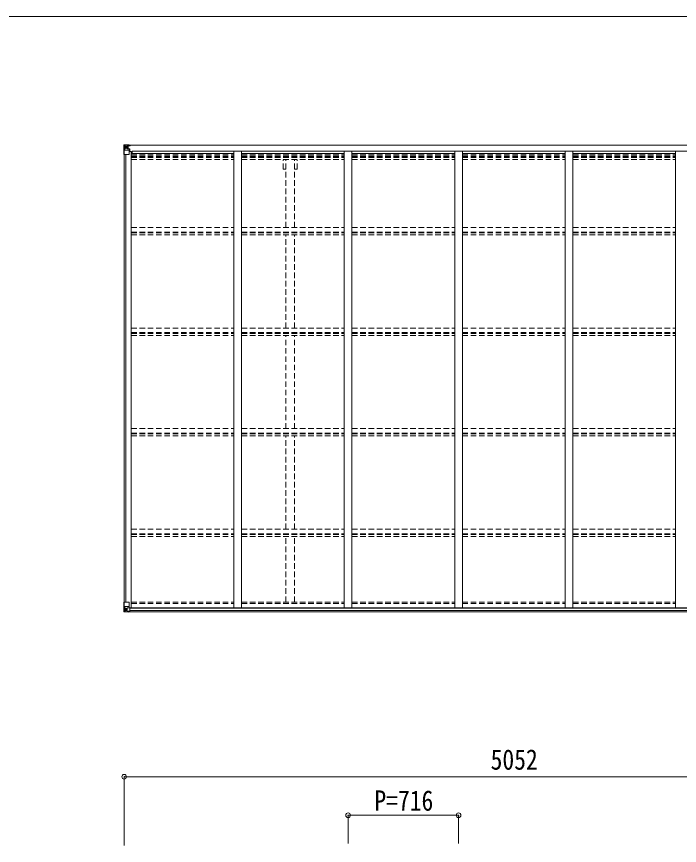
# Model space of a CAD drawing. Units: millimetres at full size, sheet at 1:30; details may follow other scales. Extents: x -8432 to 8432, y -5820 to 5820.
# Drawn here: x 89 to 4387, y 447 to 5820 of the extents above; entities that cross this region are included whole.
import ezdxf
from ezdxf.enums import TextEntityAlignment as Align

# ---------------------------------------------------------------- set-up
doc = ezdxf.new("R2010")
doc.units = ezdxf.units.MM
doc.header["$LTSCALE"] = 30
doc.header["$PDMODE"] = 32
doc.header["$PDSIZE"] = 30
doc.linetypes.add('DASHED1', pattern=[1.8, 1.2, -0.6])
for name, color, linetype, lineweight in [('0-3_ELV2', 4, 'Continuous', 9), ('0-4_TABLE1', 6, 'Continuous', 9), ('0-6_OTH_LINE', 6, 'Continuous', 9), ('F-0_240', 7, 'Continuous', 9)]:
    doc.layers.add(name, color=color, linetype=linetype, lineweight=lineweight)
doc.styles.add('ＭＳ ゴシック', font='')
doc.styles.get('ＭＳ ゴシック').set_extended_font_data('MS Gothic')

msp = doc.modelspace()

# ---------------------------------------------------------------- linework, layer by layer
at = {"layer": '0-3_ELV2'}
for p, q in [((808.62, 4987.46), (5817.62, 4987.46)), ((808.62, 4985.31), (5817.62, 4985.31)), ((832.12, 4945.34), (819.12, 4945.34)), ((832.12, 4945.34), (832.12, 1987.23)), ((839.62, 4931.66), (839.62, 4947.17)), ((839.62, 4947.17), (5786.62, 4947.17)), ((1498.12, 4947.16), (1498.12, 1987.23)), ((1548.12, 4947.16), (1548.12, 1987.23)), ((2214.12, 4947.16), (2214.12, 1987.23)), ((2264.12, 4947.16), (2264.12, 1987.23)), ((2930.12, 4947.16), (2930.12, 1987.23)), ((2980.12, 4947.16), (2980.12, 1987.23)), ((3646.12, 4947.16), (3646.12, 1987.23)), ((3696.12, 4947.16), (3696.12, 1987.23)), ((4362.12, 4947.16), (4362.12, 1987.23)), ((787.12, 4926.69), (787.12, 2023.25)), ((796.82, 4926.69), (796.82, 2023.25)), ((832.12, 4931.66), (1498.12, 4931.66)), ((1548.12, 4931.66), (2214.12, 4931.66)), ((2264.12, 4931.66), (2930.12, 4931.66)), ((2980.12, 4931.66), (3646.12, 4931.66)), ((3696.12, 4931.66), (4362.12, 4931.66)), ((811.85, 1987.23), (5814.38, 1987.23)), ((813.62, 1961.46), (5812.62, 1961.46)), ((823.62, 1984.97), (5802.62, 1984.97)), ((823.62, 1969.35), (5802.62, 1969.35))]:
    msp.add_line(p, q, dxfattribs=at)
at = {"layer": '0-3_ELV2', "linetype": 'DASHED1'}
for p, q in [((832.12, 4923.26), (1498.12, 4923.26)), ((832.12, 4915.06), (1498.12, 4915.06)), ((832.12, 4911.14), (1498.12, 4911.14)), ((832.12, 4906.05), (1498.12, 4906.05)), ((832.12, 4893.05), (1498.12, 4893.05)), ((1548.12, 4923.26), (2214.12, 4923.26)), ((1548.12, 4915.06), (2214.12, 4915.06)), ((1548.12, 4911.14), (2214.12, 4911.14)), ((1548.12, 4906.05), (2214.12, 4906.05)), ((1548.12, 4893.05), (2214.12, 4893.05)), ((1817.92, 4831.46), (1817.92, 4891.86)), ((1835.62, 4452.46), (1835.62, 4891.86)), ((1890.62, 4452.46), (1890.62, 4891.86)), ((1908.32, 4831.46), (1908.32, 4891.86)), ((2264.12, 4923.26), (2930.12, 4923.26)), ((2264.12, 4915.06), (2930.12, 4915.06)), ((2264.12, 4911.14), (2930.12, 4911.14)), ((2264.12, 4906.05), (2930.12, 4906.05)), ((2264.12, 4893.05), (2930.12, 4893.05)), ((2980.12, 4923.26), (3646.12, 4923.26)), ((2980.12, 4915.06), (3646.12, 4915.06)), ((2980.12, 4911.14), (3646.12, 4911.14)), ((2980.12, 4906.05), (3646.12, 4906.05)), ((2980.12, 4893.05), (3646.12, 4893.05)), ((3696.12, 4923.26), (4362.12, 4923.26)), ((3696.12, 4915.06), (4362.12, 4915.06)), ((3696.12, 4911.14), (4362.12, 4911.14)), ((3696.12, 4906.05), (4362.12, 4906.05)), ((3696.12, 4893.05), (4362.12, 4893.05)), ((1817.92, 4831.46), (1835.62, 4831.46)), ((1890.62, 4831.46), (1908.32, 4831.46)), ((832.12, 4452.46), (1498.08, 4452.46)), ((832.12, 4422.72), (1498.08, 4422.72)), ((832.12, 4418.18), (1498.08, 4418.18)), ((1548.12, 4452.46), (2214.08, 4452.46)), ((1548.12, 4422.72), (2214.08, 4422.72)), ((1548.12, 4418.18), (2214.08, 4418.18)), ((2264.12, 4452.46), (2930.08, 4452.46)), ((2264.12, 4422.72), (2930.08, 4422.72)), ((2264.12, 4418.18), (2930.08, 4418.18)), ((2980.12, 4452.46), (3646.08, 4452.46)), ((2980.12, 4422.72), (3646.08, 4422.72)), ((2980.12, 4418.18), (3646.08, 4418.18)), ((3696.12, 4452.46), (4362.08, 4452.46)), ((3696.12, 4422.72), (4362.08, 4422.72)), ((3696.12, 4418.18), (4362.08, 4418.18)), ((832.12, 4405.17), (1498.08, 4405.17)), ((1548.12, 4405.17), (2214.08, 4405.17)), ((1835.62, 3800.8), (1835.62, 4405.17)), ((1890.62, 3800.8), (1890.62, 4405.17)), ((2264.12, 4405.17), (2930.08, 4405.17)), ((2980.12, 4405.17), (3646.08, 4405.17)), ((3696.12, 4405.17), (4362.08, 4405.17)), ((832.12, 3800.8), (1498.08, 3800.8)), ((832.12, 3771.06), (1498.08, 3771.06)), ((832.12, 3766.52), (1498.08, 3766.52)), ((1548.12, 3800.8), (2214.08, 3800.8)), ((1548.12, 3771.06), (2214.08, 3771.06)), ((1548.12, 3766.52), (2214.08, 3766.52)), ((2264.12, 3800.8), (2930.08, 3800.8)), ((2264.12, 3771.06), (2930.08, 3771.06)), ((2264.12, 3766.52), (2930.08, 3766.52)), ((2980.12, 3800.8), (3646.08, 3800.8)), ((2980.12, 3771.06), (3646.08, 3771.06)), ((2980.12, 3766.52), (3646.08, 3766.52)), ((3696.12, 3800.8), (4362.08, 3800.8)), ((3696.12, 3771.06), (4362.08, 3771.06)), ((3696.12, 3766.52), (4362.08, 3766.52)), ((832.12, 3753.51), (1498.08, 3753.51)), ((1548.12, 3753.51), (2214.08, 3753.51)), ((1835.62, 3149.14), (1835.62, 3752.44)), ((1890.62, 3149.14), (1890.62, 3752.44)), ((2264.12, 3753.51), (2930.08, 3753.51)), ((2980.12, 3753.51), (3646.08, 3753.51)), ((3696.12, 3753.51), (4362.08, 3753.51)), ((832.12, 3149.14), (1498.08, 3149.14)), ((832.12, 3119.4), (1498.08, 3119.4)), ((1548.12, 3149.14), (2214.08, 3149.14)), ((1548.12, 3119.4), (2214.08, 3119.4)), ((2264.12, 3149.14), (2930.08, 3149.14)), ((2264.12, 3119.4), (2930.08, 3119.4)), ((2980.12, 3149.14), (3646.08, 3149.14)), ((2980.12, 3119.4), (3646.08, 3119.4)), ((3696.12, 3149.14), (4362.08, 3149.14)), ((3696.12, 3119.4), (4362.08, 3119.4)), ((832.12, 3114.86), (1498.08, 3114.86)), ((832.12, 3101.85), (1498.08, 3101.85)), ((1548.12, 3114.86), (2214.08, 3114.86)), ((1548.12, 3101.85), (2214.08, 3101.85)), ((1835.62, 2497.48), (1835.62, 3100.78)), ((1890.62, 2497.48), (1890.62, 3100.78)), ((2264.12, 3114.86), (2930.08, 3114.86)), ((2264.12, 3101.85), (2930.08, 3101.85)), ((2980.12, 3114.86), (3646.08, 3114.86)), ((2980.12, 3101.85), (3646.08, 3101.85)), ((3696.12, 3114.86), (4362.08, 3114.86)), ((3696.12, 3101.85), (4362.08, 3101.85)), ((832.12, 2497.48), (1498.08, 2497.48)), ((1548.12, 2497.48), (2214.08, 2497.48)), ((2264.12, 2497.48), (2930.08, 2497.48)), ((2980.12, 2497.48), (3646.08, 2497.48)), ((3696.12, 2497.48), (4362.08, 2497.48)), ((832.12, 2467.74), (1498.08, 2467.74)), ((832.12, 2463.2), (1498.08, 2463.2)), ((832.12, 2450.18), (1498.08, 2450.18)), ((1548.12, 2467.74), (2214.08, 2467.74)), ((1548.12, 2463.2), (2214.08, 2463.2)), ((1548.12, 2450.18), (2214.08, 2450.18)), ((1835.62, 2024.21), (1835.62, 2449.12)), ((1890.62, 2024.21), (1890.62, 2449.12)), ((2264.12, 2467.74), (2930.08, 2467.74)), ((2264.12, 2463.2), (2930.08, 2463.2)), ((2264.12, 2450.18), (2930.08, 2450.18)), ((2980.12, 2467.74), (3646.08, 2467.74)), ((2980.12, 2463.2), (3646.08, 2463.2)), ((2980.12, 2450.18), (3646.08, 2450.18)), ((3696.12, 2467.74), (4362.08, 2467.74)), ((3696.12, 2463.2), (4362.08, 2463.2)), ((3696.12, 2450.18), (4362.08, 2450.18)), ((832.12, 2023.4), (1498.12, 2023.4)), ((832.12, 2015.06), (1498.12, 2015.06)), ((1548.12, 2023.4), (2214.12, 2023.4)), ((1548.12, 2015.06), (2214.12, 2015.06)), ((2264.12, 2023.4), (2930.12, 2023.4)), ((2264.12, 2015.06), (2930.12, 2015.06)), ((2980.12, 2023.4), (3646.12, 2023.4)), ((2980.12, 2015.06), (3646.12, 2015.06)), ((3696.12, 2023.4), (4362.12, 2023.4)), ((3696.12, 2015.06), (4362.12, 2015.06))]:
    msp.add_line(p, q, dxfattribs=at)
at = {"layer": '0-4_TABLE1'}
for p, q in [((785.12, 4987.4), (785.12, 4926.69)), ((813.62, 4990.08), (786.06, 4988.4)), ((786.06, 4988.35), (786.06, 4988.39)), ((795.02, 4988.78), (787.1, 4988.31)), ((787.96, 4987.34), (787.96, 4987.27)), ((787.96, 4926.69), (787.96, 4987.27)), ((788.51, 4953.57), (792.65, 4965.65)), ((788.51, 4953.57), (795.12, 4953.36)), ((791.93, 4983.9), (789.19, 4987.56)), ((792.78, 4980.39), (795.12, 4980.45)), ((792.78, 4966.92), (792.78, 4980.39)), ((795.12, 4966.89), (792.78, 4966.92)), ((807.12, 4989.57), (795.12, 4988.79)), ((808.62, 4980.44), (795.12, 4980.44)), ((808.62, 4966.89), (795.12, 4966.89)), ((795.12, 4966.89), (795.12, 4966.89)), ((795.12, 4953.36), (819.12, 4953.36)), ((800.6, 4973.25), (800.6, 4972.29)), ((807.12, 4963.59), (807.12, 4989.69)), ((807.12, 4988.8), (813.62, 4989.2)), ((808.62, 4983.98), (807.12, 4983.98)), ((807.94, 4963.33), (818.29, 4961.68)), ((807.94, 4962.7), (807.94, 4963.33)), ((818.29, 4961.04), (807.94, 4962.7)), ((813.62, 4988.27), (808.62, 4988.19)), ((817.12, 4983.62), (808.62, 4983.62)), ((812.62, 4978.69), (808.62, 4978.69)), ((812.62, 4970.48), (808.62, 4970.48)), ((808.72, 4982.32), (812.62, 4982.32)), ((809.11, 4982.69), (819.12, 4982.78)), ((809.11, 4982.53), (809.11, 4982.69)), ((824.12, 4982.66), (809.11, 4982.53)), ((809.12, 4984.65), (809.12, 4982.69)), ((817.12, 4984.65), (809.12, 4984.65)), ((817.12, 4984.62), (809.12, 4984.62)), ((812.62, 4962.58), (812.62, 4982.55)), ((813.62, 4987.46), (813.62, 4990.08)), ((817.12, 4983.62), (817.12, 4985.31)), ((818.29, 4961.68), (818.29, 4961.04)), ((818.57, 4961.6), (823.62, 4961.56)), ((818.62, 4987.89), (818.62, 4987.46)), ((818.92, 4987.89), (818.62, 4987.89)), ((818.92, 4987.89), (820.61, 4987.46)), ((819.12, 4984.39), (825.12, 4984.39)), ((819.12, 4927.69), (819.12, 4960.79)), ((823.62, 4959.84), (819.12, 4959.81)), ((823.62, 4949.69), (819.12, 4949.69)), ((822.62, 4961.57), (822.62, 4959.83)), ((823.62, 4945.34), (823.62, 4961.56)), ((824.12, 4985.31), (824.12, 4984.39)), ((825.12, 4982.71), (825.12, 4985.31)), ((785.12, 4926.69), (818.12, 4926.69)), ((785.12, 2023.25), (818.12, 2023.25)), ((785.12, 1962.54), (785.12, 2023.25)), ((787.96, 2023.25), (787.96, 1962.67)), ((788.51, 1996.37), (795.12, 1996.59)), ((788.51, 1996.37), (792.65, 1984.29)), ((795.12, 1996.59), (819.12, 1996.59)), ((818.29, 1988.9), (807.94, 1987.24)), ((810.64, 1987.04), (818.29, 1988.26)), ((818.29, 1988.26), (818.29, 1988.9)), ((819.12, 2022.25), (819.12, 1989.15)), ((786.06, 1961.59), (786.06, 1961.54)), ((795.02, 1961.16), (787.1, 1961.63)), ((787.96, 1962.6), (787.96, 1962.67)), ((791.93, 1966.04), (789.19, 1962.38)), ((795.12, 1983.05), (792.78, 1983.02)), ((792.78, 1983.02), (792.78, 1969.55)), ((792.78, 1969.55), (795.12, 1969.49)), ((795.12, 1983.05), (795.12, 1983.05)), ((807.12, 1983.05), (795.12, 1983.05)), ((795.12, 1969.5), (807.12, 1969.5)), ((807.12, 1960.37), (795.12, 1961.15)), ((799.64, 1976.69), (799.64, 1977.65)), ((807.12, 1987.04), (813.62, 1987.04)), ((807.12, 1987.04), (807.12, 1960.25)), ((807.94, 1987.24), (807.94, 1987.04)), ((813.62, 1987.04), (822.62, 1987.01)), ((813.62, 1959.86), (813.62, 1965.8)), ((822.62, 1965.23), (813.62, 1965.17)), ((823.62, 1986.1), (823.62, 1965.94))]:
    msp.add_line(p, q, dxfattribs=at)
for points in [[(798.68, 4974.21), (797.72, 4974.21), (797.72, 4975.17), (798.68, 4975.17)], [(799.64, 4976.13), (799.64, 4977.09), (800.6, 4977.09), (800.6, 4976.13)], [(800.6, 4972.29), (799.64, 4972.29), (799.64, 4973.25)], [(801.56, 4975.17), (802.52, 4975.17), (802.52, 4974.21), (801.56, 4974.21)], [(813.62, 4988.69), (808.62, 4988.69), (808.62, 4963.22)], [(819.12, 4984.39), (819.12, 4982.77), (825.12, 4982.82)], [(786.06, 1961.54), (795.12, 1960.99), (813.62, 1959.86)], [(798.68, 1974.77), (797.72, 1974.77), (797.72, 1975.73), (798.68, 1975.73)], [(799.64, 1977.65), (800.6, 1977.65), (800.6, 1976.69)], [(800.6, 1973.81), (800.6, 1972.85), (799.64, 1972.85), (799.64, 1973.81)], [(801.56, 1975.73), (802.52, 1975.73), (802.52, 1974.77), (801.56, 1974.77)], [(823.62, 1965.94), (823.6, 1965.84), (813.62, 1965.8)]]:
    msp.add_lwpolyline(points, dxfattribs=at)
for centre in [(800.12, 4974.69), (800.12, 1975.25)]:
    msp.add_circle(centre, 5.3, dxfattribs=at)
for centre, radius, start, end in [((786.12, 4987.4), 0.999, 93.4424, 179.95083), ((786.12, 4987.4), 1, 93.50017, 180.00079), ((786.12, 4987.36), 0.999, 93.4424, 179.95083), ((787.27, 5001.01), 12.7, 269.24466, 275.10311), ((789.24, 4987.4), 1.28, 131.17831, 182.45895), ((798.68, 4976.13), 0.96, 270, 0), ((798.68, 4973.25), 0.96, 0, 90), ((801.56, 4976.13), 0.96, 180, 270), ((801.56, 4973.25), 0.96, 90, 180), ((808.05, 4964.26), 0.937, 182.32209, 263.26766), ((808.05, 4963.63), 0.937, 182.32209, 263.26766), ((809.12, 4985.15), 0.5, 179.99802, 269.99691), ((809.12, 4985.12), 0.5, 180.00109, 270.00109), ((809.12, 4982.19), 0.5, 90.52895, 180.04464), ((809.13, 4982.02), 0.513, 91.88028, 181.04707), ((818.18, 4960.75), 0.937, 2.32209, 83.26766), ((818.18, 4960.11), 0.937, 2.32209, 83.26766), ((824.25, 4990.35), 7.69, 268.96999, 276.43426), ((818.12, 4927.69), 1, 270, 0), ((818.12, 2022.25), 1, 0, 90), ((818.18, 1989.83), 0.937, 276.73234, 357.67791), ((818.18, 1989.19), 0.937, 276.73234, 357.67791), ((786.12, 1962.58), 0.999, 180.04917, 266.5576), ((786.12, 1962.54), 0.999, 180.04917, 266.5576), ((786.12, 1962.54), 1, 179.99921, 266.49983), ((787.27, 1948.93), 12.7, 84.89689, 90.75534), ((789.24, 1962.54), 1.28, 177.54105, 228.82169), ((798.68, 1976.69), 0.96, 270, 0), ((798.68, 1973.81), 0.96, 0, 90), ((801.56, 1976.69), 0.96, 180, 270), ((801.56, 1973.81), 0.96, 90, 180), ((808.05, 1986.31), 0.937, 96.73234, 129.06602)]:
    msp.add_arc(centre, radius, start, end, dxfattribs=at)
for centre, major_axis, ratio, start_param, end_param in [((987.06, 5000.71), (201, 12.36), 0.060933, 3.1373463, 3.1378449), ((788.06, 4988.48), (2, 0.12), 0.060933, 3.1378449, 4.2119296), ((789.23, 4955.92), (0.85, 2.32), 0.403757, 2.3087461, 3.2744049), ((788.25, 4985.38), (-0.02, 3), 0.466854, 5.5234897, 6.1575023), ((789.91, 4980.31), (0.03, 5), 0.573921, 4.7320603, 5.5159136), ((791.38, 4966.94), (0, 3), 0.468246, 4.2703918, 4.7058971), ((713.37, 4980.44), (81.75, 0), 0.061163, 0, 0.0007725), ((789.23, 1994.02), (0.85, -2.32), 0.403757, 3.0087805, 3.9744392), ((788.06, 1961.46), (2, -0.12), 0.060933, 2.0712557, 3.1453404), ((987.06, 1949.23), (201, -12.36), 0.060933, 3.1453404, 3.145839), ((788.25, 1964.56), (-0.02, -3), 0.466854, 0.125683, 0.7596956), ((789.91, 1969.63), (0.03, -5), 0.573921, 0.7672717, 1.551125), ((791.38, 1983), (0, -3), 0.468246, 1.5772882, 2.0127935), ((713.37, 1969.5), (81.75, 0), 0.061163, 6.2824128, 6.2831853), ((822.62, 1986.1), (1, -0.021), 0.906239, 0.0187047, 1.589501), ((822.62, 1965.94), (1, 0.012), 0.707053, 4.7036637, 6.124411)]:
    msp.add_ellipse(centre, major_axis=major_axis, ratio=ratio, start_param=start_param, end_param=end_param, dxfattribs=at)
at = {"layer": '0-6_OTH_LINE'}
for p, q in [((787.12, 892.23), (787.12, 446.82)), ((787.12, 892.23), (5839.12, 892.23)), ((2239.12, 642.23), (2239.12, 459.78)), ((2239.12, 642.23), (2955.12, 642.23)), ((2955.12, 642.23), (2955.12, 459.78))]:
    msp.add_line(p, q, dxfattribs=at)
for p in [(787.12, 892.23), (2239.12, 642.23), (2955.12, 642.23)]:
    msp.add_point(p, dxfattribs=at)
at = {"layer": 'F-0_240', "color": 5}
msp.add_line((-8432.06, 5820), (8007.94, 5820), dxfattribs=at)

# ---------------------------------------------------------------- texts
at = {"layer": '0-6_OTH_LINE', "color": 7, "style": 'ＭＳ ゴシック', "width": 0.85}
for s, p in [('5052', (3163.12, 898.23)), ('P=716', (2409.62, 632.23))]:
    msp.add_text(s, height=132, dxfattribs=at).set_placement(p, align=Align.BOTTOM_LEFT)

doc.saveas('drawing.dxf')
